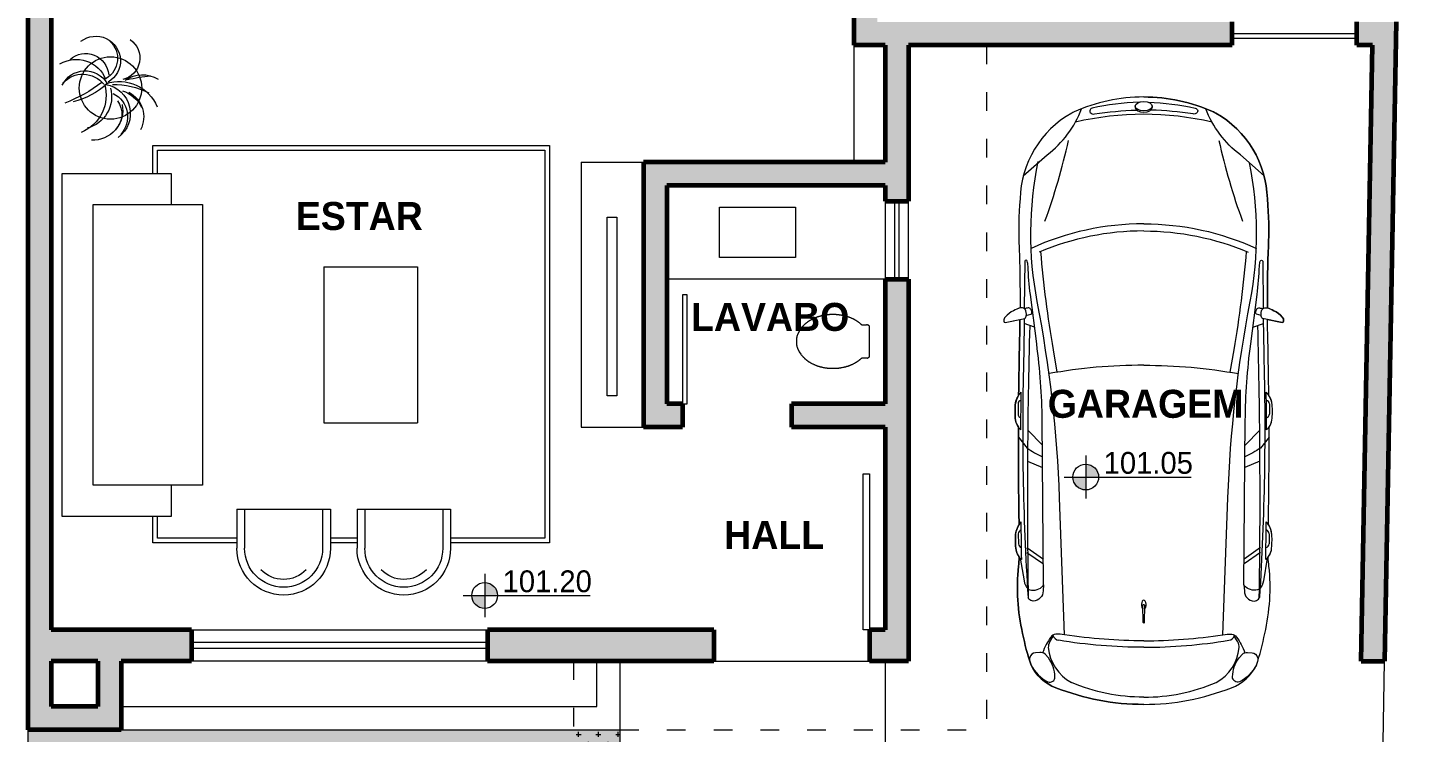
# Model space of a CAD drawing. Header units: millimetres. Extents: x 138.2 to 179, y 16 to 49.9.
# Drawn here: x 145.27 to 154.18, y 25.67 to 30.19 of the extents above; entities that cross this region are included whole.
import ezdxf

# ---------------------------------------------------------------- set-up
doc = ezdxf.new("R2010")
doc.units = ezdxf.units.MM
doc.linetypes.add('ACAD_ISO03W100', pattern=[30, 12, -18])
for name, color, linetype, lineweight in [('PA-plantas', 74, 'Continuous', 5), ('wv_cotas', 31, 'Continuous', 5), ('wv_esquadria', 154, 'Continuous', 5), ('wv_grama', 103, 'Continuous', 9), ('wv_legenda', 245, 'Continuous', 9), ('wv_moveis2', 252, 'Continuous', 5), ('wv_parede', 24, 'Continuous', 60), ('wv_paredeHATCH', 11, 'Continuous', 9), ('wv_projecao', 42, 'Continuous', 20), ('wv_terreno', 183, 'Continuous', 20)]:
    doc.layers.add(name, color=color, linetype=linetype, lineweight=lineweight)
doc.styles.add('textstyle3', font='')
doc.styles.add('textstyle6', font='')
doc.styles.get('textstyle3').set_extended_font_data('Fira Code')
doc.styles.get('textstyle6').set_extended_font_data('Fira Code SemiBold', bold=True)
pattern_1 = [(0, (-2.8519, 3e-16), (0.0635, 0.0635), [0.03175, -0.09525]), (90, (-2.836025, -0.015875), (-0.0635, 0.0635), [0.03175, -0.09525])]

# ---------------------------------------------------------------- blocks, each defined once
blk = doc.blocks.new('*U46')
blk.add_lwpolyline([(-0.27, 0.12), (0.27, 0.12), (0.27, 0.48), (-0.27, 0.48)], close=True)
blk = doc.blocks.new('*U39')
blk.add_lwpolyline([(-0.0975, 0.1), (0.0975, 0.1), (0.1009, 0.1034), (0.1012, 0.1041), (0.1023, 0.1051), (0.1026, 0.1058), (0.1029, 0.1061), (0.1033, 0.1068), (0.1033, 0.1071), (0.104, 0.1078), (0.1043, 0.1088), (0.1046, 0.1091), (0.105, 0.1102), (0.1053, 0.1108), (0.1056, 0.1119), (0.106, 0.1125), (0.106, 0.1132), (0.1063, 0.1135), (0.1063, 0.1146), (0.1067, 0.1156), (0.1063, 0.1163), (0.1063, 0.1173), (0.106, 0.1179), (0.106, 0.119), (0.1056, 0.12), (0.1056, 0.1207), (0.1053, 0.1217), (0.1053, 0.1234), (0.105, 0.1244), (0.105, 0.1261), (0.1046, 0.1271), (0.1046, 0.1298), (0.1043, 0.1308), (0.1043, 0.1433), (0.1046, 0.1444), (0.1046, 0.1471), (0.105, 0.1477), (0.105, 0.1488), (0.1056, 0.1498), (0.1067, 0.1505), (0.1073, 0.1515), (0.1084, 0.1521), (0.109, 0.1532), (0.1107, 0.1549), (0.1114, 0.1559), (0.1131, 0.1576), (0.1138, 0.1586), (0.1155, 0.1603), (0.1175, 0.1633), (0.1185, 0.164), (0.1212, 0.1681), (0.1219, 0.1687), (0.1229, 0.1701), (0.1236, 0.1711), (0.1246, 0.1725), (0.1253, 0.1735), (0.1263, 0.1748), (0.1277, 0.1769), (0.1287, 0.1782), (0.1293, 0.1792), (0.1307, 0.1819), (0.1317, 0.183), (0.1324, 0.1843), (0.1331, 0.1853), (0.1337, 0.1867), (0.1348, 0.1877), (0.1361, 0.1904), (0.1368, 0.1914), (0.1375, 0.1928), (0.1382, 0.1938), (0.1395, 0.1965), (0.1402, 0.1975), (0.1422, 0.2016), (0.1429, 0.2026), (0.1442, 0.2053), (0.1446, 0.2067), (0.1453, 0.2077), (0.1473, 0.2117), (0.1476, 0.2131), (0.1483, 0.2141), (0.149, 0.2155), (0.1493, 0.2168), (0.1507, 0.2195), (0.151, 0.2209), (0.1517, 0.2222), (0.152, 0.2233), (0.1534, 0.226), (0.1541, 0.2287), (0.1547, 0.23), (0.1551, 0.2314), (0.1558, 0.2327), (0.1564, 0.2354), (0.1571, 0.2368), (0.1578, 0.2395), (0.1585, 0.2409), (0.1591, 0.2436), (0.1598, 0.2453), (0.1602, 0.247), (0.1605, 0.2483), (0.1612, 0.25), (0.1615, 0.2517), (0.1619, 0.253), (0.1622, 0.2547), (0.1625, 0.2561), (0.1632, 0.2578), (0.1635, 0.2595), (0.1639, 0.2608), (0.1646, 0.2642), (0.1649, 0.2656), (0.1656, 0.269), (0.1659, 0.2703), (0.1669, 0.2754), (0.1673, 0.2768), (0.1679, 0.2801), (0.1679, 0.2815), (0.169, 0.2866), (0.169, 0.2879), (0.1696, 0.2913), (0.1696, 0.293), (0.17, 0.2944), (0.1703, 0.2961), (0.1703, 0.2977), (0.1707, 0.2994), (0.1707, 0.3008), (0.171, 0.3025), (0.171, 0.3042), (0.1713, 0.3059), (0.1713, 0.3089), (0.1717, 0.3106), (0.1717, 0.3123), (0.172, 0.314), (0.172, 0.3187), (0.1723, 0.3204), (0.1723, 0.3299), (0.1727, 0.3316), (0.1727, 0.338), (0.1723, 0.3397), (0.1723, 0.3496), (0.172, 0.3512), (0.172, 0.356), (0.1717, 0.3577), (0.1717, 0.3594), (0.1713, 0.3607), (0.1713, 0.3641), (0.171, 0.3658), (0.171, 0.3672), (0.1707, 0.3689), (0.1707, 0.3705), (0.1703, 0.3722), (0.1703, 0.3736), (0.1696, 0.377), (0.1696, 0.3787), (0.1693, 0.38), (0.169, 0.3817), (0.169, 0.3834), (0.1686, 0.3851), (0.1683, 0.3865), (0.1679, 0.3882), (0.1679, 0.3898), (0.1676, 0.3915), (0.1673, 0.3929), (0.1666, 0.3963), (0.1663, 0.3976), (0.1656, 0.401), (0.1652, 0.4024), (0.1646, 0.4058), (0.1642, 0.4071), (0.1635, 0.4105), (0.1632, 0.4119), (0.1625, 0.4135), (0.1622, 0.4152), (0.1619, 0.4166), (0.1612, 0.42), (0.1605, 0.4213), (0.1602, 0.423), (0.1598, 0.4244), (0.1591, 0.4261), (0.1588, 0.4278), (0.1585, 0.4291), (0.1578, 0.4305), (0.1571, 0.4332), (0.1564, 0.4345), (0.1561, 0.4356), (0.1558, 0.4369), (0.1551, 0.4383), (0.1547, 0.4396), (0.1541, 0.441), (0.1534, 0.4437), (0.152, 0.4464), (0.1517, 0.4477), (0.151, 0.4491), (0.1507, 0.4505), (0.15, 0.4515), (0.1493, 0.4528), (0.149, 0.4542), (0.1476, 0.4569), (0.1473, 0.4582), (0.1466, 0.4593), (0.1446, 0.4633), (0.1442, 0.4647), (0.1436, 0.4657), (0.1415, 0.4698), (0.1409, 0.4708), (0.1395, 0.4735), (0.1388, 0.4745), (0.1375, 0.4772), (0.1368, 0.4782), (0.1354, 0.4809), (0.1348, 0.4819), (0.1337, 0.4833), (0.1331, 0.4843), (0.1324, 0.4857), (0.1317, 0.4867), (0.1307, 0.488), (0.13, 0.4891), (0.1293, 0.4904), (0.1287, 0.4914), (0.1277, 0.4928), (0.127, 0.4938), (0.1263, 0.4952), (0.1253, 0.4962), (0.1246, 0.4975), (0.1236, 0.4985), (0.1229, 0.4999), (0.1219, 0.5009), (0.1192, 0.505), (0.1175, 0.5067), (0.1168, 0.5077), (0.1158, 0.5087), (0.1144, 0.5107), (0.1128, 0.5124), (0.1121, 0.5134), (0.1111, 0.5145), (0.1104, 0.5155), (0.1094, 0.5161), (0.1087, 0.5172), (0.106, 0.5199), (0.1053, 0.5209), (0.1043, 0.5216), (0.1036, 0.5226), (0.1026, 0.5233), (0.0999, 0.526), (0.0989, 0.5266), (0.0982, 0.5277), (0.0972, 0.5283), (0.0945, 0.531), (0.0935, 0.5317), (0.0918, 0.5334), (0.0907, 0.5341), (0.0897, 0.5351), (0.0867, 0.5371), (0.085, 0.5388), (0.0819, 0.5409), (0.0809, 0.5419), (0.0718, 0.548), (0.0704, 0.5486), (0.0654, 0.552), (0.0643, 0.5524), (0.063, 0.5531), (0.0623, 0.5537), (0.0613, 0.5541), (0.0603, 0.5547), (0.0596, 0.5551), (0.0586, 0.5554), (0.0576, 0.5561), (0.0569, 0.5564), (0.0559, 0.5568), (0.0549, 0.5575), (0.0538, 0.5578), (0.0532, 0.5581), (0.0521, 0.5588), (0.0491, 0.5598), (0.0484, 0.5602), (0.0474, 0.5605), (0.0464, 0.5612), (0.0433, 0.5622), (0.0427, 0.5625), (0.0386, 0.5639), (0.0376, 0.5639), (0.0325, 0.5656), (0.0318, 0.5656), (0.0288, 0.5666), (0.0278, 0.5666), (0.0267, 0.5669), (0.0257, 0.5669), (0.0237, 0.5676), (0.0227, 0.5676), (0.0217, 0.568), (0.0207, 0.568), (0.0196, 0.5683), (0.0186, 0.5683), (0.0176, 0.5686), (0.0156, 0.5686), (0.0146, 0.569), (0.0125, 0.569), (0.0115, 0.5693), (0.0071, 0.5693), (0.0061, 0.5696), (-0.0061, 0.5696), (-0.0071, 0.5693), (-0.0112, 0.5693), (-0.0122, 0.569), (-0.0142, 0.569), (-0.0152, 0.5686), (-0.0173, 0.5686), (-0.0183, 0.5683), (-0.0193, 0.5683), (-0.0203, 0.568), (-0.0213, 0.568), (-0.0223, 0.5676), (-0.0234, 0.5676), (-0.0254, 0.5669), (-0.0264, 0.5669), (-0.0274, 0.5666), (-0.0284, 0.5666), (-0.0315, 0.5656), (-0.0325, 0.5656), (-0.0376, 0.5639), (-0.0386, 0.5639), (-0.0396, 0.5635), (-0.0403, 0.5632), (-0.0464, 0.5612), (-0.0471, 0.5605), (-0.0511, 0.5591), (-0.0518, 0.5588), (-0.0528, 0.5581), (-0.0549, 0.5575), (-0.0555, 0.5568), (-0.0576, 0.5561), (-0.0586, 0.5554), (-0.0593, 0.5551), (-0.0603, 0.5547), (-0.0613, 0.5541), (-0.062, 0.5537), (-0.064, 0.5524), (-0.065, 0.552), (-0.0664, 0.5514), (-0.0806, 0.5419), (-0.0816, 0.5409), (-0.0857, 0.5382), (-0.0867, 0.5371), (-0.0897, 0.5351), (-0.0904, 0.5341), (-0.0924, 0.5327), (-0.0951, 0.53), (-0.0962, 0.5293), (-0.0989, 0.5266), (-0.0999, 0.526), (-0.1006, 0.5249), (-0.1016, 0.5243), (-0.106, 0.5199), (-0.1067, 0.5189), (-0.1077, 0.5182), (-0.1084, 0.5172), (-0.1111, 0.5145), (-0.1117, 0.5134), (-0.1134, 0.5117), (-0.1141, 0.5107), (-0.1151, 0.5097), (-0.1165, 0.5077), (-0.1182, 0.506), (-0.1195, 0.504), (-0.1205, 0.5029), (-0.1226, 0.4999), (-0.1236, 0.4985), (-0.1243, 0.4975), (-0.1253, 0.4962), (-0.126, 0.4952), (-0.127, 0.4938), (-0.1277, 0.4928), (-0.1283, 0.4914), (-0.1293, 0.4904), (-0.13, 0.4891), (-0.1307, 0.488), (-0.1314, 0.4867), (-0.1324, 0.4857), (-0.1331, 0.4843), (-0.1337, 0.4833), (-0.1344, 0.4819), (-0.1351, 0.4809), (-0.1358, 0.4796), (-0.1368, 0.4782), (-0.1375, 0.4772), (-0.1388, 0.4745), (-0.1395, 0.4735), (-0.1409, 0.4708), (-0.1415, 0.4698), (-0.1429, 0.467), (-0.1432, 0.4657), (-0.1439, 0.4647), (-0.1466, 0.4593), (-0.147, 0.4582), (-0.1483, 0.4555), (-0.1486, 0.4542), (-0.15, 0.4515), (-0.1503, 0.4505), (-0.1517, 0.4477), (-0.152, 0.4464), (-0.1527, 0.445), (-0.153, 0.4437), (-0.1537, 0.4423), (-0.1541, 0.441), (-0.1547, 0.4396), (-0.1554, 0.4369), (-0.1561, 0.4356), (-0.1564, 0.4345), (-0.1568, 0.4332), (-0.1575, 0.4318), (-0.1585, 0.4278), (-0.1591, 0.4261), (-0.1595, 0.4244), (-0.1602, 0.423), (-0.1605, 0.4213), (-0.1608, 0.42), (-0.1612, 0.4183), (-0.1619, 0.4166), (-0.1622, 0.4152), (-0.1629, 0.4119), (-0.1632, 0.4105), (-0.1635, 0.4088), (-0.1642, 0.4071), (-0.1646, 0.4058), (-0.1652, 0.4024), (-0.1656, 0.401), (-0.1663, 0.3976), (-0.1666, 0.3963), (-0.1669, 0.3946), (-0.1669, 0.3929), (-0.1673, 0.3915), (-0.1683, 0.3865), (-0.1683, 0.3851), (-0.1693, 0.38), (-0.1693, 0.3787), (-0.17, 0.3753), (-0.17, 0.3736), (-0.1703, 0.3722), (-0.1703, 0.3705), (-0.1707, 0.3689), (-0.1707, 0.3672), (-0.171, 0.3658), (-0.171, 0.3641), (-0.1713, 0.3624), (-0.1713, 0.3594), (-0.1717, 0.3577), (-0.1717, 0.3543), (-0.172, 0.3526), (-0.172, 0.3479), (-0.1723, 0.3462), (-0.1723, 0.3235), (-0.172, 0.3218), (-0.172, 0.317), (-0.1717, 0.3154), (-0.1717, 0.3123), (-0.1713, 0.3106), (-0.1713, 0.3072), (-0.171, 0.3059), (-0.171, 0.3042), (-0.1707, 0.3025), (-0.1707, 0.3008), (-0.1703, 0.2994), (-0.1703, 0.2977), (-0.17, 0.2961), (-0.17, 0.2944), (-0.1696, 0.293), (-0.1693, 0.2913), (-0.1693, 0.2896), (-0.169, 0.2879), (-0.1686, 0.2866), (-0.1683, 0.2849), (-0.1683, 0.2832), (-0.1679, 0.2815), (-0.1676, 0.2801), (-0.1669, 0.2768), (-0.1669, 0.2754), (-0.1659, 0.2703), (-0.1656, 0.269), (-0.1649, 0.2656), (-0.1646, 0.2642), (-0.1642, 0.2625), (-0.1635, 0.2608), (-0.1632, 0.2595), (-0.1625, 0.2561), (-0.1622, 0.2547), (-0.1619, 0.253), (-0.1612, 0.2517), (-0.1605, 0.2483), (-0.1602, 0.247), (-0.1595, 0.2453), (-0.1591, 0.2436), (-0.1585, 0.2422), (-0.1575, 0.2382), (-0.1568, 0.2368), (-0.1561, 0.2341), (-0.1554, 0.2327), (-0.1547, 0.23), (-0.1541, 0.2287), (-0.1537, 0.2273), (-0.153, 0.226), (-0.1527, 0.2246), (-0.152, 0.2233), (-0.1517, 0.2222), (-0.1503, 0.2195), (-0.15, 0.2182), (-0.1486, 0.2155), (-0.1483, 0.2141), (-0.1476, 0.2131), (-0.147, 0.2117), (-0.1466, 0.2104), (-0.1453, 0.2077), (-0.1446, 0.2067), (-0.1432, 0.204), (-0.1429, 0.2026), (-0.1422, 0.2016), (-0.1402, 0.1975), (-0.1395, 0.1965), (-0.1382, 0.1938), (-0.1375, 0.1928), (-0.1368, 0.1914), (-0.1358, 0.1904), (-0.1344, 0.1877), (-0.1337, 0.1867), (-0.1331, 0.1853), (-0.1324, 0.1843), (-0.1314, 0.183), (-0.1307, 0.1819), (-0.1293, 0.1792), (-0.1283, 0.1782), (-0.1277, 0.1769), (-0.127, 0.1758), (-0.126, 0.1748), (-0.1253, 0.1735), (-0.1243, 0.1725), (-0.1236, 0.1711), (-0.1226, 0.1701), (-0.1219, 0.1687), (-0.1212, 0.1681), (-0.1199, 0.166), (-0.1188, 0.165), (-0.1182, 0.164), (-0.1175, 0.1633), (-0.1161, 0.1613), (-0.1144, 0.1596), (-0.1131, 0.1576), (-0.1121, 0.1569), (-0.1107, 0.1549), (-0.1097, 0.1542), (-0.109, 0.1532), (-0.1073, 0.1515), (-0.1067, 0.1505), (-0.1056, 0.1498), (-0.105, 0.1488), (-0.1046, 0.1477), (-0.1046, 0.145), (-0.1043, 0.1444), (-0.1043, 0.1389), (-0.104, 0.1379), (-0.104, 0.1362), (-0.1043, 0.1352), (-0.1043, 0.1288), (-0.1046, 0.1281), (-0.1046, 0.1261), (-0.105, 0.1254), (-0.105, 0.1234), (-0.1053, 0.1227), (-0.1053, 0.1207), (-0.1056, 0.12), (-0.1056, 0.119), (-0.106, 0.1179), (-0.106, 0.1173), (-0.1063, 0.1163), (-0.1067, 0.1156), (-0.1063, 0.1149), (-0.1063, 0.1139), (-0.1056, 0.1125), (-0.1056, 0.1119), (-0.105, 0.1105), (-0.1046, 0.1095), (-0.1036, 0.1074), (-0.1029, 0.1068), (-0.1029, 0.1061), (-0.1012, 0.1044), (-0.1009, 0.1034)], close=True)
blk = doc.blocks.new('A$C5B974DF5')
for centre, major_axis, start_param, end_param in [((0.296, 0.962), (0.302, 0.302), 5.35872, 6.49387), ((-1.791, 0.347), (1.818, 1.818), 5.727281, 5.855713), ((1.046, 0.944), (0.221, 0.221), 0.281604, 2.584972), ((0.224, 0.564), (0.574, 0), 0.129154, 1.640711), ((-0.173, 0.3), (0.71, 0.71), 5.920989, 6.446769), ((0.316, 0.557), (-0.275, 0.275), 4.873804, 6.444047), ((1.145, 0.653), (0.345, 0), 6.091156, 9.360459), ((1.185, 0.648), (-0.231, 0.231), 5.137978, 6.985349), ((0.452, 0.388), (0.413, 0), 0.629332, 2.978477), ((0.275, 0.485), (0.321, 0.321), 6.263414, 7.059516), ((0.406, 0.378), (0.257, 0.257), 0.13801, 1.995733), ((0.545, 0.306), (-0.298, 0.298), 5.765828, 7.572936), ((0.455, 0.369), (-0.22, 0.22), 5.331661, 6.73813), ((1.011, 0.427), (0.229, 0.229), 5.216545, 7.457203), ((0.894, 0.066), (-0.558, 0), 4.881356, 6.362513), ((0.8, 0.219), (-0.323, 0.323), 5.690504, 7.275741), ((1.879, 0.352), (0.802, 0.802), 2.087284, 2.571272), ((2.908, 0.194), (-1.492, 1.492), 0.594726, 0.877706), ((0.767, 0.297), (0.252, 0.252), 4.844094, 6.995366), ((0.72, 0.239), (-0.267, 0.267), 3.55685, 5.282974), ((0.889, 0.22), (0.442, 0), 6.199655, 7.938136)]:
    blk.add_ellipse(centre, major_axis=major_axis, ratio=1, start_param=start_param, end_param=end_param)
blk = doc.blocks.new('*U56')
blk.add_lwpolyline([(0.2, 0.9), (2, 0.9), (2, 0.2), (0.2, 0.2)], close=True)
blk.add_lwpolyline([(2, 0.7), (2.2, 0.7), (2.2, 0), (0, 0), (0, 0.7), (0.2, 0.7)])
blk = doc.blocks.new('A$C5AC131BD')
for p, q in [((0, 0), (0, 250)), ((50, 0), (50, 250)), ((550, 0), (550, 250)), ((600, 0), (600, 250)), ((0, 0), (600, 0))]:
    blk.add_line(p, q)
for radius, start, end in [(300, 0, 180), (250, 0, 180), (200, 43.55049, 136.44951)]:
    blk.add_arc((300, 250), radius, start, end)
blk = doc.blocks.new('A$C7A8978E2')
for p, q in [((1.6421, 1.7752), (1.616, 1.8499)), ((2.3747, 1.8238), (2.4833, 1.7194)), ((2.5955, 1.8255), (2.6412, 1.7181)), ((3.2118, 1.83), (3.2946, 1.7126)), ((3.2462, 1.8292), (3.3286, 1.7123)), ((3.8851, 1.6669), (3.8437, 1.6414)), ((0.0662, 1.0576), (0.0751, 1.0576)), ((0.0662, 0.9365), (0.0751, 0.9365)), ((3.8851, 0.3272), (3.8437, 0.3527)), ((1.6421, 0.2189), (1.616, 0.1442)), ((2.3747, 0.1704), (2.4833, 0.2748)), ((2.5955, 0.1687), (2.6412, 0.2761)), ((3.2118, 0.1642), (3.2946, 0.2816)), ((3.2462, 0.165), (3.3286, 0.2818))]:
    blk.add_line(p, q)
blk.add_lwpolyline([(4.3301, 0.9971, 0.094182), (4.211, 1.6231, 0.197457), (4.0494, 1.8003, 0.035524), (3.8252, 1.86, 0.082887), (3.3458, 1.8898, -0.001106), (3.2806, 1.8837, 0.123787), (3.2301, 1.9071, 0.044638), (3.1199, 1.9106, 0.125221), (3.0484, 1.8853), (2.9651, 1.8867, 0.004961), (2.3528, 1.8904, 0.117151), (2.3042, 1.911, 0.044638), (2.1939, 1.9124, 0.116155), (2.1276, 1.8888, 0.003163), (1.7373, 1.882, -0.003193), (1.5862, 1.8794), (1.6078, 1.9843, 0.351251), (1.5979, 1.9942, 0.213671), (1.5687, 1.9848, 0.098963), (1.5237, 1.9244, 0.019669), (1.5041, 1.8787, -0.006985), (1.1737, 1.882, -0.005357), (1.0745, 1.8855, 0.032681), (0.7271, 1.8785, 0.26343), (0.1148, 1.5103, 0.023037), (0.1065, 1.4939, 0.105933), (0, 0.9971, 0.105933), (0.1065, 0.5003, 0.023037), (0.1148, 0.4838, 0.26343), (0.7271, 0.1156, 0.032681), (1.0745, 0.1087, -0.005357), (1.1737, 0.1121, -0.006985), (1.5041, 0.1154, 0.019669), (1.5237, 0.0697, 0.098963), (1.5687, 0.0094, 0.213671), (1.5979, 0, 0.351251), (1.6078, 0.0099), (1.5862, 0.1148, -0.003193), (1.7373, 0.1122, 0.003163), (2.1276, 0.1054, 0.116155), (2.1939, 0.0818, 0.044638), (2.3042, 0.0831, 0.117151), (2.3528, 0.1037, 0.004961), (2.9651, 0.1075), (3.0484, 0.1088, 0.125221), (3.1199, 0.0835, 0.044638), (3.2301, 0.087, 0.123787), (3.2806, 0.1104, -0.001106), (3.3458, 0.1043, 0.082887), (3.8252, 0.1342, 0.035524), (4.0494, 0.1939, 0.197457), (4.211, 0.371, 0.094182)], format="xyb", close=True)
for points in [[(1.6078, 1.9843), (1.5791, 1.8448, -0.251097), (1.5742, 1.8389, -0.178943), (1.5242, 1.8374, -0.426524), (1.5044, 1.8794, -0.019378), (1.5237, 1.9244, -0.098963), (1.5687, 1.9848, -0.213671), (1.5979, 1.9942, -0.351251), (1.6078, 1.9843, 0.095914)], [(0, 0.9971), (0, 0.9971, -0.105933), (0.1065, 1.4939, -0.023037), (0.1148, 1.5103, -0.26343), (0.7271, 1.8785, -0.032681), (1.0745, 1.8855, 0.005357), (1.1737, 1.882, 0.006985), (1.5041, 1.8787)], [(2.1276, 1.8888, 0.003163), (1.7373, 1.882, -0.003193), (1.5862, 1.8794)], [(2.3722, 1.8723, 0.176742), (2.3042, 1.911, 0.044638), (2.1939, 1.9124, 0.165675), (2.1042, 1.8703)], [(3.0484, 1.8853), (2.9651, 1.8867, 0.004961), (2.3528, 1.8904)], [(2.4248, 1.8906), (2.5025, 1.8286, -0.044948), (2.5652, 1.7187, -0.044948)], [(3.2974, 1.8671, 0.176742), (3.2301, 1.9071, 0.044638), (3.1199, 1.9106, 0.165675), (3.0294, 1.8703)], [(4.3301, 0.9971, 0.094182), (4.211, 1.6231, 0.197457), (4.0494, 1.8003, 0.035524), (3.8252, 1.86, 0.082887), (3.3458, 1.8898, -0.001106), (3.2806, 1.8837, -0.001106)], [(0.5631, 1.8553), (0.4126, 1.6857, -0.141655), (0.0836, 1.4396, -0.141175)], [(3.8334, 1.5615), (2.8567, 1.5969, -0.038529), (1.4585, 1.7559, 0.098163), (0.4702, 1.7506, 0.098163)], [(0.9044, 0.9971, -0.107568), (1.0793, 1.7998)], [(3.4773, 1.7111), (2.3065, 1.7209, -0.031519), (1.7606, 1.7599), (1.4094, 1.8052, 0.024962), (1.2056, 1.8218, -0.040073), (1.1712, 1.8276, -0.733467), (1.1702, 1.8453), (1.5085, 1.8488)], [(1.5572, 1.8343), (1.5494, 1.8019, -0.35018), (1.536, 1.7943, -0.095515), (1.5118, 1.8031, -0.313921), (1.5033, 1.8219, -0.055903), (1.5107, 1.8462, -0.055903)], [(1.5801, 1.8495), (1.828, 1.8521, -0.023034), (3.5677, 1.8217)], [(2.3722, 1.8723, 0.002172), (2.1042, 1.8703)], [(3.2974, 1.8671, 0.002172), (3.0294, 1.8703)], [(3.2878, 1.8774), (3.45, 1.8503, -0.170368), (3.5076, 1.8215, -0.298927), (3.4923, 1.7226, -0.045758), (3.4773, 1.7111)], [(3.4773, 1.7111), (3.5211, 1.7143, 0.406811), (3.5932, 1.7841, 0.239896), (3.5797, 1.8156, 0.105717), (3.5677, 1.8217, 1.216699)], [(4.0494, 1.8003, -0.146967), (4.1703, 1.6799, -0.521193), (4.1336, 1.6301, -0.160138), (3.999, 1.6766), (3.9717, 1.7005, -0.198928), (3.9599, 1.7369), (3.9624, 1.7691, -0.321568), (3.9957, 1.8087, -0.066337), (4.0167, 1.8111, -0.066337)], [(0.9552, 0.9971, -0.100526), (1.1063, 1.7412)], [(1.9623, 1.6133), (1.8019, 1.641, 0.022109), (1.1017, 1.7302)], [(3.8768, 0.9971, 0.03835), (3.8334, 1.5615, -0.047917), (3.8306, 1.6246, -0.232548), (3.8497, 1.6591, -0.063047), (3.9621, 1.7177)], [(1.9123, 0.9971, -0.04443), (1.9724, 1.6721)], [(3.9228, 0.9971, 0.040742), (3.8734, 1.603)], [(4.2785, 0.9971, 0.103156), (4.1738, 1.513)], [(0.038, 1.0304, -0.052497), (0.0802, 1.3644, -0.317809), (0.0996, 1.3816, -0.212458), (0.1105, 1.3782, -0.257077), (0.1215, 1.3488, 0.026281), (0.0932, 1.0481, 0.026281)], [(0, 0.9971), (0, 0.9971, 0.105933), (0.1065, 0.5003, 0.023037), (0.1148, 0.4838, 0.26343), (0.7271, 0.1156, 0.032681), (1.0745, 0.1087, -0.005357), (1.1737, 0.1121, -0.006985), (1.5041, 0.1154)], [(0.9044, 0.9971, 0.107568), (1.0793, 0.1944)], [(0.9552, 0.9971, 0.100526), (1.1063, 0.253)], [(1.9123, 0.9971, 0.04443), (1.9724, 0.3221)], [(4.3301, 0.9971, -0.094182), (4.211, 0.371, -0.197457), (4.0494, 0.1939, -0.035524), (3.8252, 0.1342, -0.082887), (3.3458, 0.1043, 0.001106), (3.2806, 0.1104, 0.001106)], [(3.623, 1.0037), (3.7469, 1.0011, -0.979258), (3.7469, 0.9931), (3.623, 0.9905)], [(3.8768, 0.9971, -0.03835), (3.8334, 0.4326, 0.047917), (3.8306, 0.3695, 0.232548), (3.8497, 0.3351, 0.063047), (3.9621, 0.2765)], [(3.9228, 0.9971, -0.040742), (3.8734, 0.3912)], [(4.2785, 0.9971, -0.103156), (4.1738, 0.4811)], [(0.038, 0.9637, 0.052497), (0.0802, 0.6297, 0.317809), (0.0996, 0.6125, 0.212458), (0.1105, 0.616, 0.257077), (0.1215, 0.6453, -0.026281), (0.0932, 0.946, -0.026281)], [(0.5631, 0.1389), (0.4126, 0.3085, 0.141655), (0.0836, 0.5545, 0.141175)], [(3.8334, 0.4326), (2.8567, 0.3972, 0.038529), (1.4585, 0.2382, -0.099191), (0.46, 0.2457, -0.099191)], [(1.9623, 0.3808), (1.8019, 0.3531, -0.022109), (1.1017, 0.264)], [(4.0494, 0.1939, 0.146967), (4.1703, 0.3142, 0.521193), (4.1336, 0.364, 0.160138), (3.999, 0.3176), (3.9717, 0.2937, 0.198928), (3.9599, 0.2573), (3.9624, 0.225, 0.321568), (3.9957, 0.1855, 0.066337), (4.0167, 0.183, 0.066337)], [(3.4773, 0.2831), (2.3065, 0.2733, 0.031519), (1.7606, 0.2342), (1.4094, 0.1889, -0.024962), (1.2056, 0.1724, 0.040073), (1.1712, 0.1665, 0.733467), (1.1702, 0.1489), (1.5085, 0.1454)], [(1.5572, 0.1598), (1.5494, 0.1923, 0.35018), (1.536, 0.1999, 0.095515), (1.5118, 0.1911, 0.313921), (1.5033, 0.1723, 0.055903), (1.5107, 0.148, 0.055903)], [(2.4248, 0.1035), (2.5025, 0.1656, 0.044948), (2.5652, 0.2754, 0.044948)], [(3.2878, 0.1168), (3.45, 0.1438, 0.170368), (3.5076, 0.1726, 0.298927), (3.4923, 0.2716, 0.045758), (3.4773, 0.2831)], [(3.4773, 0.2831), (3.5211, 0.2798, -0.406811), (3.5932, 0.21, -0.239896), (3.5797, 0.1785, -0.105717), (3.5677, 0.1725, -1.216699)], [(1.6078, 0.0099), (1.5791, 0.1494, 0.251097), (1.5742, 0.1553, 0.178943), (1.5242, 0.1568, 0.426524), (1.5044, 0.1147, 0.019378), (1.5237, 0.0697, 0.098963), (1.5687, 0.0094, 0.213671), (1.5979, 0, 0.351251), (1.6078, 0.0099, -0.095914)], [(1.5801, 0.1446), (1.828, 0.142, 0.023034), (3.5677, 0.1725)], [(2.1276, 0.1054, -0.003163), (1.7373, 0.1122, 0.003193), (1.5862, 0.1148)], [(2.3722, 0.1218, -0.176742), (2.3042, 0.0831, -0.044638), (2.1939, 0.0818, -0.165675), (2.1042, 0.1239)], [(2.3722, 0.1218, -0.002172), (2.1042, 0.1239)], [(3.0484, 0.1088), (2.9651, 0.1075, -0.004961), (2.3528, 0.1037)], [(3.2974, 0.1271, -0.176742), (3.2301, 0.087, -0.044638), (3.1199, 0.0835, -0.165675), (3.0294, 0.1239)], [(3.2974, 0.1271, -0.002172), (3.0294, 0.1239)]]:
    blk.add_lwpolyline(points, format="xyb")
for points in [[(2.1881, 1.8931), (2.2603, 1.8931)], [(3.1136, 1.8915), (3.1858, 1.8901)], [(2.1881, 0.101), (2.2603, 0.101)], [(3.1136, 0.1027), (3.1858, 0.1041)]]:
    blk.add_lwpolyline(points)
for centre, radius, start, end in [((2.1905, 1.8629), 0.0303, 94.4745, 164.69618), ((2.2596, 1.864), 0.0291, 15.74539, 88.56328), ((3.1154, 1.8612), 0.0303, 93.35627, 163.57795), ((3.1845, 1.861), 0.0291, 14.62716, 87.44505), ((2.8505, -44.3009), 46.1271, 89.10475, 91.51622), ((-0.702, 6.0645), 4.6433, 282.59759, 290.00082), ((3.8239, 1.5955), 0.05, 8.6417, 75.93483), ((3.9238, 1.6012), 0.0763, 88.62125, 120.43505), ((3.8966, 1.3641), 0.3146, 28.25023, 84.71138), ((2.2676, 0.9971), 2.1441, 166.87916, 193.12084), ((3.6288, 0.9971), 0.00875, 131.06786, 228.93214), ((-0.702, -4.0704), 4.6433, 69.99918, 77.40241), ((3.8966, 0.63), 0.3146, 275.28862, 331.74977), ((3.8239, 0.3987), 0.05, 284.06517, 351.3583), ((3.9238, 0.393), 0.0763, 239.56495, 271.37875), ((2.8505, 46.2951), 46.1271, 268.48378, 270.89525), ((2.1905, 0.1313), 0.0303, 195.30382, 265.5255), ((2.2596, 0.1301), 0.0291, 271.43672, 344.25461), ((3.1154, 0.133), 0.0303, 196.42205, 266.64373), ((3.1845, 0.1332), 0.0291, 272.55495, 345.37284)]:
    blk.add_arc(centre, radius, start, end)
blk.add_ellipse((0.0662, 0.9971), major_axis=(0, 0.0606), ratio=0.557391)
for centre, major_axis, ratio, start_param, end_param in [((0.0751, 0.9971), (0, 0.0606), 0.557391, 3.141593, 6.283185), ((3.6205, 0.9971), (-0.0327, 0), 0.506076, 3.513505, 9.052865)]:
    blk.add_ellipse(centre, major_axis=major_axis, ratio=ratio, start_param=start_param, end_param=end_param)
blk = doc.blocks.new('*U43')
at = {"transparency": 33554687}
h = blk.add_hatch(color=256, dxfattribs=at)
edge = h.paths.add_edge_path(flags=0)
edge.add_arc((0, 0), 0.0828, 180, 270)
edge.add_line((0, -0.0828), (0, 0))
edge.add_line((0, 0), (-0.0828, 0))
edge = h.paths.add_edge_path(flags=0)
edge.add_line((0, 0), (0.0828, 0))
edge.add_arc((0, 0), 0.0828, 0, 90)
edge.add_line((0, 0.0828), (0, 0))
for p, q in [((0, 0.1385), (0, -0.1382)), ((-0.1382, 0), (0.677, 0))]:
    blk.add_line(p, q)
blk.add_circle((0, 0), 0.0828)
at = {"style": 'textstyle3'}
blk.add_attdef('COTA', (0.115, 0.0211), '', height=0.14, dxfattribs=at)

msp = doc.modelspace()

# ---------------------------------------------------------------- hatches: boundary and pattern name
at = {"layer": 'wv_grama', "transparency": 33554687}
h = msp.add_hatch(dxfattribs=at)
h.set_pattern_fill('CROSS', color=256, scale=0.01, style=0, pattern_type=0)
h.set_pattern_definition(pattern_1)
edge = h.paths.add_edge_path(flags=0)
edge.add_line((151.4202, 25.1251), (150.6683, 25.1251))
edge.add_line((150.6683, 25.1251), (150.6683, 24.7751))
edge.add_line((150.6683, 24.7751), (149.6683, 24.7751))
edge.add_line((149.6683, 24.7751), (149.6683, 25.1251))
edge.add_line((149.6683, 25.1251), (148.7683, 25.1251))
edge.add_line((148.7683, 25.1251), (148.7683, 25.6825))
edge.add_line((148.7683, 25.6825), (145.8683, 25.6825))
edge.add_line((145.8683, 25.6825), (145.2683, 25.6825))
edge.add_line((145.2683, 25.6825), (145.2683, 20.7653))
edge.add_arc((145.2683, 20.6825), 0.0828, -0.45114, 90, ccw=False)
edge.add_line((145.3512, 20.6819), (149.5695, 20.6487))
edge.add_line((149.5695, 20.6487), (151.4202, 20.6195))
edge.add_line((151.4202, 20.6195), (151.4202, 25.1251))
h.paths.add_polyline_path([(149.6683, 23.8751), (150.6683, 23.8751), (150.6683, 23.1751), (149.6683, 23.1751)], flags=0)
h.paths.add_polyline_path([(149.6683, 23.0751), (150.6683, 23.0751), (150.6683, 22.3751), (149.6683, 22.3751)], flags=0)
h.paths.add_polyline_path([(149.6683, 23.9751), (149.6683, 24.6751), (150.6683, 24.6751), (150.6683, 23.9751)], flags=0)
h.paths.add_polyline_path([(149.6683, 22.2751), (150.6683, 22.2751), (150.6683, 21.5751), (149.6683, 21.5751)], flags=0)
h.paths.add_polyline_path([(149.6683, 21.4751), (150.6683, 21.4751), (150.6683, 20.7751), (149.6683, 20.7751)], flags=0)
h.paths.add_polyline_path([(149.6683, 25.4751), (150.6683, 25.4751), (150.6683, 25.1251), (151.4202, 25.1251), (151.4202, 25.5751), (149.0683, 25.5751), (149.0683, 25.6825), (148.7683, 25.6825), (148.7683, 25.1251), (149.6683, 25.1251)], flags=0)
h.paths.add_polyline_path([(152.7202, 25.1251), (152.0202, 25.1251), (152.0202, 20.6101), (152.7202, 20.599)], flags=0)
h.paths.add_polyline_path([(152.7202, 25.5751), (152.0202, 25.5751), (152.0202, 25.1251), (152.7202, 25.1251)], flags=0)
h.paths.add_polyline_path([(153.962, 25.5751), (153.3202, 25.5751), (153.3202, 25.1251), (153.9538, 25.1251)], flags=0)
edge = h.paths.add_edge_path(flags=0)
edge.add_line((153.9538, 25.1251), (153.3202, 25.1251))
edge.add_line((153.3202, 25.1251), (153.3202, 20.5896))
edge.add_line((153.3202, 20.5896), (153.7879, 20.5822))
edge.add_arc((153.8707, 20.5809), 0.0828, 88.95202, 179.09778, ccw=False)
edge.add_line((153.8722, 20.6637), (153.9538, 25.1251))
h.paths.add_polyline_path([(154.1752, 45.4276), (149.7967, 45.5013), (145.4183, 45.534), (145.4183, 44.0751), (145.6183, 44.0751), (146.2183, 44.0751), (148.2683, 44.0751), (148.2683, 44.6751), (153.5183, 44.6751), (153.5183, 35.3251), (153.9904, 35.3251)], flags=0)
h.paths.add_polyline_path([(148.6436, 44.8507), (149.2415, 44.8507), (149.2415, 45.2704), (148.6436, 45.2704)], flags=0)
h.paths.add_polyline_path([(153.157, 44.8507), (153.7548, 44.8507), (153.7548, 45.2704), (153.157, 45.2704)], flags=0)
h = msp.add_hatch(dxfattribs=at)
h.set_pattern_fill('CROSS', color=256, scale=0.01, style=0, pattern_type=0)
h.set_pattern_definition(pattern_1)
h.paths.add_polyline_path([(148.7683, 25.1251), (149.6683, 25.1251), (149.6683, 25.4751), (150.6683, 25.4751), (150.6683, 25.1251), (151.4202, 25.1251), (151.4202, 25.5751), (149.0683, 25.5751), (149.0683, 25.6825), (148.7683, 25.6825)], flags=0)
at = {"layer": 'wv_paredeHATCH', "transparency": 33554687}
h = msp.add_hatch(color=256, dxfattribs=at)
h.paths.add_polyline_path([(153.7943, 30.2251), (153.7943, 30.0751), (153.8943, 30.0751), (153.8221, 26.1251), (153.9721, 26.1251), (154.0471, 30.2251)], flags=0)
h.paths.add_polyline_path([(145.7183, 26.1251), (145.7183, 25.8325), (145.4183, 25.8325), (145.4183, 26.1251)], flags=0)
h.paths.add_polyline_path([(150.5683, 33.8251), (150.5683, 32.6251), (150.7183, 32.6251), (150.7183, 33.8251), (152.4683, 33.8251), (152.4683, 33.1251), (152.6183, 33.1251), (152.6183, 34.0751), (152.4683, 34.0751), (152.4683, 33.9751), (150.7183, 33.9751), (150.7183, 35.1751), (152.4683, 35.1751), (152.4683, 34.7751), (152.6183, 34.7751), (152.6183, 36.0751), (152.4683, 36.0751), (152.4683, 35.3251), (149.4183, 35.3251), (149.4183, 37.1251), (149.2683, 37.1251), (149.2683, 36.9751), (149.1683, 36.9751), (149.1683, 36.8251), (149.2683, 36.8251), (149.2683, 34.6751), (149.4183, 34.6751), (149.4183, 35.1751), (150.5683, 35.1751), (150.5683, 33.9751), (149.4183, 33.9751), (149.4183, 34.0751), (149.2683, 34.0751), (149.2683, 33.8251)], flags=0)
h.paths.add_polyline_path([(148.1183, 36.8251), (148.1183, 36.5751), (148.2683, 36.5751), (148.2683, 36.8251), (148.3683, 36.8251), (148.3683, 36.9751), (148.2683, 36.9751), (148.2683, 39.0251), (148.1183, 39.0251), (148.1183, 38.9251), (146.2183, 38.9251), (146.2183, 38.7751), (148.1183, 38.7751), (148.1183, 36.9751), (148.0183, 36.9751), (148.0183, 36.8251)], flags=0)
h.paths.add_polyline_path([(149.4183, 38.1751), (149.4183, 38.2751), (149.2683, 38.2751), (149.2683, 37.9251), (149.4183, 37.9251), (149.4183, 38.0251), (152.4683, 38.0251), (152.4683, 37.2751), (152.6183, 37.2751), (152.6183, 38.9251), (152.4683, 38.9251), (152.4683, 38.1751)], flags=0)
h.paths.add_polyline_path([(149.2683, 40.0751), (149.2683, 39.0751), (149.4183, 39.0751), (149.4183, 40.8751), (152.4683, 40.8751), (152.4683, 40.1251), (152.6183, 40.1251), (152.6183, 41.7251), (152.4683, 41.7251), (152.4683, 41.0251), (149.2683, 41.0251), (149.2683, 40.2251), (149.1683, 40.2251), (149.1683, 40.0751)], flags=0)
h.paths.add_polyline_path([(148.1183, 40.4251), (148.1183, 39.7251), (148.2683, 39.7251), (148.2683, 40.0751), (148.3683, 40.0751), (148.3683, 40.2251), (148.2683, 40.2251), (148.2683, 41.3751), (148.1183, 41.3751), (148.1183, 40.5751), (145.4183, 40.5751), (145.4183, 42.1751), (147.3183, 42.1751), (147.3183, 42.3251), (145.4183, 42.3251), (145.4183, 43.9251), (145.6183, 43.9251), (145.6183, 44.0751), (145.2683, 44.0751), (145.2683, 38.7751), (145.6183, 38.7751), (145.6183, 38.9251), (145.4183, 38.9251), (145.4183, 40.4251)], flags=0)
h.paths.add_polyline_path([(147.2183, 36.8251), (147.2183, 36.9751), (146.8183, 36.9751), (146.8183, 36.8251), (146.9406, 36.8251)], flags=0)
h.paths.add_polyline_path([(148.1183, 43.9251), (148.1183, 42.3251), (148.0183, 42.3251), (148.0183, 42.1751), (148.2683, 42.1751), (148.2683, 43.9251), (152.4683, 43.9251), (152.4683, 43.2251), (152.6183, 43.2251), (152.6183, 44.0751), (146.2183, 44.0751), (146.2183, 43.9251)], flags=0)
h.paths.add_polyline_path([(150.7683, 29.0751), (150.9183, 29.0751), (150.9183, 30.0751), (152.9943, 30.0751), (152.9943, 30.2251), (150.7183, 30.2251), (150.7183, 30.3251), (150.5683, 30.3251), (150.5683, 30.0751), (150.7683, 30.0751), (150.7683, 29.3251), (149.2183, 29.3251), (149.2183, 27.6251), (149.4683, 27.6251), (149.4683, 27.7751), (149.3683, 27.7751), (149.3683, 29.1751), (150.7683, 29.1751)], flags=0)
h.paths.add_polyline_path([(150.9183, 28.5751), (150.7683, 28.5751), (150.7683, 27.7751), (150.1683, 27.7751), (150.1683, 27.6251), (150.7683, 27.6251), (150.7683, 26.3251), (150.6683, 26.3251), (150.6683, 26.1251), (150.9183, 26.1251)], flags=0)
h.paths.add_polyline_path([(146.3183, 26.1251), (146.3183, 26.3251), (145.4183, 26.3251), (145.4183, 34.7751), (148.2683, 34.7751), (148.2683, 35.7751), (148.1183, 35.7751), (148.1183, 34.9251), (145.4183, 34.9251), (145.4183, 36.8251), (145.5183, 36.8251), (145.5183, 36.9751), (145.2683, 36.9751), (145.2683, 25.6825), (145.8683, 25.6825), (145.8683, 26.1251)], flags=0)
h.paths.add_polyline_path([(148.2183, 26.3251), (148.2183, 26.1251), (149.6683, 26.1251), (149.6683, 26.3251)], flags=0)

# ---------------------------------------------------------------- linework, layer by layer
at = {"layer": 'wv_esquadria'}
for p, q in [((152.9943, 30.1501), (153.7943, 30.1501)), ((152.9943, 30.1201), (153.7943, 30.1201)), ((150.7683, 29.0751), (150.7683, 28.5751)), ((150.8293, 29.0751), (150.8293, 28.5751)), ((150.8573, 28.5751), (150.8573, 29.0751)), ((150.9183, 28.5751), (150.9183, 29.0751)), ((146.3183, 26.3251), (148.2183, 26.3251)), ((146.3183, 26.2451), (148.2183, 26.2451)), ((148.2183, 26.2051), (146.3183, 26.2051)), ((148.2183, 26.1251), (146.3183, 26.1251))]:
    msp.add_line(p, q, dxfattribs=at)
for points in [[(149.4683, 27.7751), (149.4983, 27.7751), (149.4983, 28.4751), (149.4683, 28.4751)], [(150.6683, 26.3251), (150.6283, 26.3251), (150.6283, 27.3251), (150.6683, 27.3251)]]:
    msp.add_lwpolyline(points, close=True, dxfattribs=at)
at = {"layer": 'wv_moveis2'}
for p, q in [((150.5683, 30.0751), (150.5683, 29.3251)), ((148.8183, 29.3251), (148.8183, 27.6251)), ((148.8183, 29.3251), (149.2183, 29.3251)), ((147.1683, 28.6529), (147.1683, 27.6529)), ((147.1683, 28.6529), (147.7683, 28.6529)), ((147.7683, 28.6529), (147.7683, 27.6529)), ((150.7683, 28.5751), (149.3683, 28.5751)), ((147.1683, 27.6529), (147.7683, 27.6529)), ((148.8183, 27.6251), (149.2183, 27.6251))]:
    msp.add_line(p, q, dxfattribs=at)
for points in [[(146.0712, 29.2529), (146.0712, 29.433), (148.6152, 29.433), (148.6152, 26.8828), (147.9805, 26.8828)], [(146.1012, 29.2529), (146.1012, 29.403), (148.5852, 29.403), (148.5852, 26.9128), (147.9805, 26.9128)], [(146.6094, 26.8828), (146.0712, 26.8828), (146.0712, 27.0529)], [(146.6094, 26.9128), (146.1012, 26.9128), (146.1012, 27.0529)], [(147.3805, 26.9128), (147.2094, 26.9128)], [(147.3805, 26.8828), (147.2094, 26.8828)]]:
    msp.add_lwpolyline(points, dxfattribs=at)
msp.add_lwpolyline([(148.9851, 28.9732), (149.0461, 28.9732), (149.0461, 27.8253), (148.9851, 27.8253)], close=True, dxfattribs=at)
msp.add_circle((145.799, 29.8011), 0.2, dxfattribs=at)
at = {"layer": 'wv_parede'}
for p, q in [((145.2683, 36.9751), (145.2683, 25.6825)), ((145.4183, 34.7751), (145.4183, 26.3251)), ((150.5683, 30.3251), (150.5683, 30.0751)), ((152.9943, 30.0751), (152.9943, 30.2251)), ((153.7943, 30.0751), (153.7943, 30.2251)), ((154.0471, 30.2251), (153.9721, 26.1251)), ((150.7683, 30.0751), (150.5683, 30.0751)), ((150.7683, 30.0751), (150.7683, 29.3251)), ((152.9943, 30.0751), (150.9183, 30.0751)), ((150.9183, 30.0751), (150.9183, 29.0751)), ((153.8943, 30.0751), (153.7943, 30.0751)), ((153.8221, 26.1251), (153.8943, 30.0751)), ((150.7683, 29.3251), (149.2183, 29.3251)), ((149.2183, 29.3251), (149.2183, 27.6251)), ((150.7683, 29.1751), (149.3683, 29.1751)), ((149.3683, 29.1751), (149.3683, 27.7751)), ((150.7683, 29.1751), (150.7683, 29.0751)), ((150.7683, 29.0751), (150.9183, 29.0751)), ((150.7683, 28.5751), (150.9183, 28.5751)), ((150.7683, 28.5751), (150.7683, 27.7751)), ((150.9183, 28.5751), (150.9183, 26.1251)), ((149.4683, 27.7751), (149.3683, 27.7751)), ((149.4683, 27.7751), (149.4683, 27.6251)), ((150.7683, 27.7751), (150.1683, 27.7751)), ((150.1683, 27.7751), (150.1683, 27.6251)), ((149.4683, 27.6251), (149.2183, 27.6251)), ((150.7683, 27.6251), (150.1683, 27.6251)), ((150.7683, 27.6251), (150.7683, 26.3251)), ((146.3183, 26.3251), (145.4183, 26.3251)), ((146.3183, 26.3251), (146.3183, 26.1251)), ((149.6683, 26.3251), (148.2183, 26.3251)), ((148.2183, 26.3251), (148.2183, 26.1251)), ((149.6683, 26.3251), (149.6683, 26.1251)), ((150.7683, 26.3251), (150.6683, 26.3251)), ((150.6683, 26.3251), (150.6683, 26.1251)), ((145.4183, 26.1251), (145.4183, 25.8325)), ((145.7183, 26.1251), (145.4183, 26.1251)), ((145.7183, 26.1251), (145.7183, 25.8325)), ((145.8683, 26.1251), (145.8683, 25.6825)), ((146.3183, 26.1251), (145.8683, 26.1251)), ((149.6683, 26.1251), (148.2183, 26.1251)), ((150.9183, 26.1251), (150.6683, 26.1251)), ((153.8221, 26.1251), (153.9721, 26.1251)), ((145.7183, 25.8325), (145.4183, 25.8325)), ((145.8683, 25.6825), (145.2683, 25.6825))]:
    msp.add_line(p, q, dxfattribs=at)
at = {"layer": 'wv_projecao', "linetype": 'ACAD_ISO03W100', "lineweight": 9, "ltscale": 0.01}
for p, q in [((151.4183, 30.0751), (151.4183, 25.6825)), ((148.7683, 26.1251), (148.7683, 25.1251)), ((149.0683, 25.6825), (151.4183, 25.6825))]:
    msp.add_line(p, q, dxfattribs=at)
at = {"layer": 'wv_projecao'}
for p, q in [((148.9183, 25.8325), (148.9183, 26.1251)), ((149.0683, 25.5751), (149.0683, 26.1251)), ((149.6683, 26.1251), (150.6683, 26.1251)), ((150.7683, 26.1251), (150.7683, 25.5751)), ((145.8683, 25.8325), (148.9183, 25.8325)), ((145.8683, 25.6825), (149.0683, 25.6825))]:
    msp.add_line(p, q, dxfattribs=at)
at = {"layer": 'wv_terreno'}
for p, q in [((145.2683, 45.6851), (145.2683, 26.1251)), ((153.8707, 20.5809), (153.9721, 26.1251)), ((145.2683, 25.6825), (145.2683, 20.6825))]:
    msp.add_line(p, q, dxfattribs=at)

# ---------------------------------------------------------------- block references
at = {"layer": 'PA-plantas'}
for p, xscale, yscale, zscale, rotation in [((145.6704, 29.3735), -0.4573916372184607, 0.4573916372184607, 0.4573916372184607, 296.4047887429454), ((149.3049, 25.6919), -0.6478975586420649, 0.6478975586420649, 0.6478975586420649, 116.4047887429449)]:
    msp.add_blockref('A$C5B974DF5', p, dxfattribs=dict(at, xscale=xscale, yscale=yscale, zscale=zscale, rotation=rotation))
at = {"layer": 'wv_cotas'}
for p, values in [((152.055, 27.3052), {'COTA': '101.05'}), ((148.1993, 26.5454), {'COTA': '101.20'})]:
    msp.add_blockref('*U43', p, dxfattribs=at).add_auto_attribs(values)
at = {"layer": 'wv_moveis2'}
for name, p, xscale, yscale, zscale, rotation in [('A$C7A8978E2', (151.5297, 29.7438), 0.9, 0.9, 0.9, 270), ('*U46', (149.9503, 29.1458), -0.9022583807989513, 0.9022583807989513, 0.9022583807989513, 180), ('A$C5AC131BD', (146.6094, 27.0983), -0.001, 0.001, 0.001, 180), ('A$C5AC131BD', (147.3805, 27.0983), -0.001, 0.001, 0.001, 180)]:
    msp.add_blockref(name, p, dxfattribs=dict(at, xscale=xscale, yscale=yscale, zscale=zscale, rotation=rotation))
for name, p, rotation in [('*U56', (145.4887, 29.2529), 270.0000000000026), ('*U39', (150.7683, 28.1751), 90.00000000000001)]:
    msp.add_blockref(name, p, dxfattribs=dict(at, rotation=rotation))

# ---------------------------------------------------------------- texts
at = {"layer": 'wv_legenda', "char_height": 0.1798, "width": 0.612827, "attachment_point": 5, "style": 'textstyle6'}
for s, insert in [('ESTAR', (147.3949, 28.9787)), ('LAVABO', (150.0307, 28.3313)), ('GARAGEM', (152.4391, 27.7738)), ('\\pxqc;HALL', (150.0566, 26.9344))]:
    msp.add_mtext(s, dxfattribs=dict(at, insert=insert))

doc.saveas('drawing.dxf')
